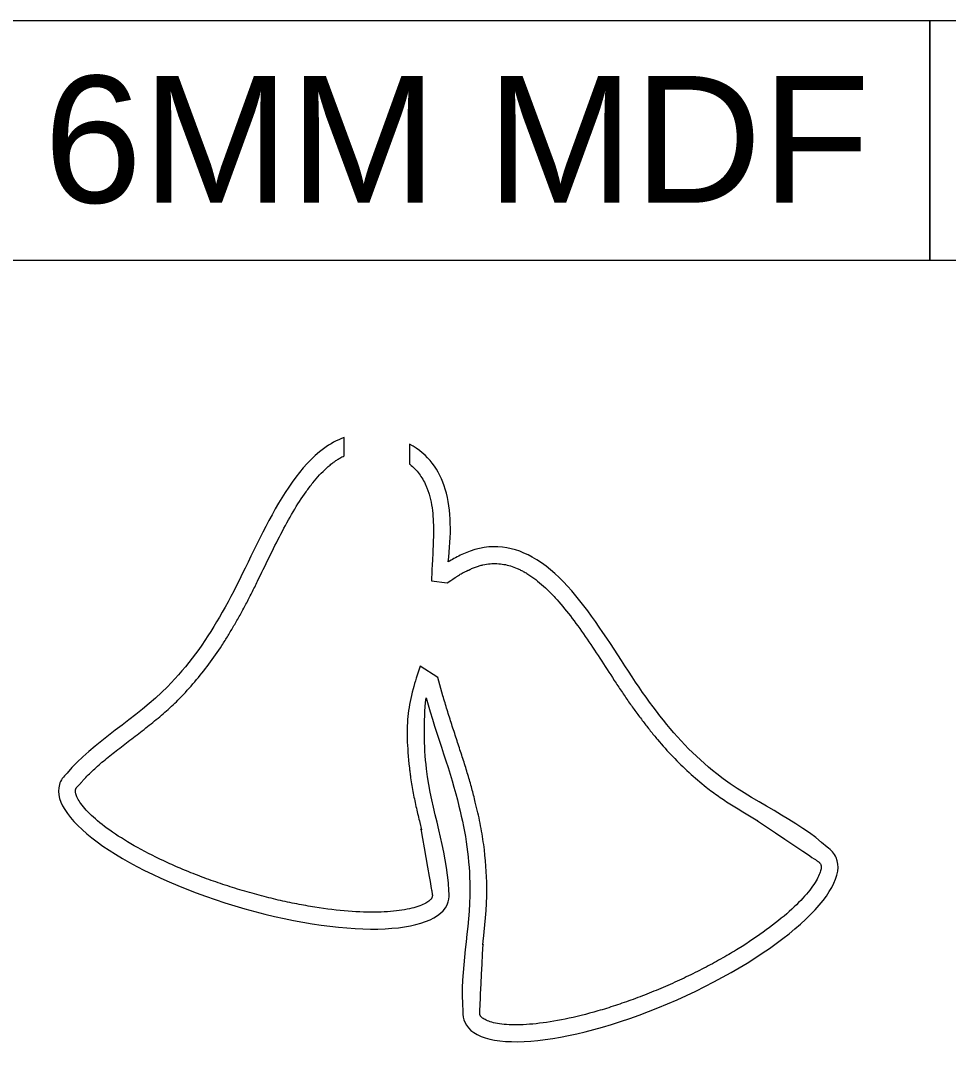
# Model space of a CAD drawing. Header units: millimetres. Extents: x -1421 to 1627, y -249 to 386.
# Drawn here: x -890 to -395, y -166 to 386 of the extents above; entities that cross this region are included whole.
import ezdxf

# ---------------------------------------------------------------- set-up
doc = ezdxf.new("R2010")
doc.units = ezdxf.units.MM
doc.header["$MEASUREMENT"] = 0
doc.layers.add('Camada 1', color=7, linetype='Continuous')
doc.styles.add('0', font='arial.ttf', dxfattribs={"height": 1})

msp = doc.modelspace()

# ---------------------------------------------------------------- linework, layer by layer
at = {"layer": 'Camada 1', "color": 142, "lineweight": 18}
for points in [[(-912.5285, 257.9831), (-404.5285, 257.9831), (-404.5285, 385.8307), (-912.5285, 385.8307), (-912.5285, 257.9831)], [(-404.5285, 257.9831), (103.4715, 257.9831), (103.4715, 385.8307), (-404.5285, 385.8307), (-404.5285, 257.9831)]]:
    msp.add_lwpolyline(points, close=True, dxfattribs=at)
at = {"layer": 'Camada 1', "color": 230, "lineweight": 20}
msp.add_open_spline([(-728.1604, 157.4053), (-724.7156, 159.9246), (-721.0797, 161.9571), (-717.2436, 163.3809), (-717.2436, 163.3809), (-717.2436, 163.3809), (-717.2436, 153.5825), (-717.2436, 153.5825), (-717.2436, 153.5825), (-717.9867, 153.2122), (-718.7271, 152.8094), (-719.464, 152.375), (-719.464, 152.375), (-720.0302, 152.0412), (-720.5943, 151.6887), (-721.1604, 151.3147), (-721.1604, 151.3147), (-721.7265, 150.9407), (-722.2944, 150.5452), (-722.8474, 150.1408), (-722.8474, 150.1408), (-723.492, 149.6694), (-724.1152, 149.1862), (-724.7415, 148.6739), (-724.7415, 148.6739), (-725.3678, 148.1615), (-725.9972, 147.6198), (-726.6233, 147.054), (-726.6233, 147.054), (-727.8755, 145.9222), (-729.1147, 144.6935), (-730.343, 143.3717), (-730.343, 143.3717), (-731.5714, 142.0499), (-732.7889, 140.6351), (-733.9923, 139.1377), (-733.9923, 139.1377), (-735.1958, 137.6403), (-736.3852, 136.0605), (-737.5596, 134.4086), (-737.5596, 134.4086), (-739.9085, 131.1047), (-742.1977, 127.5127), (-744.4301, 123.7233), (-744.4301, 123.7233), (-746.6624, 119.9339), (-748.8379, 115.947), (-750.9709, 111.853), (-750.9709, 111.853), (-753.1039, 107.7589), (-755.1944, 103.5576), (-757.2628, 99.3357), (-757.2628, 99.3357), (-759.3312, 95.1139), (-761.3775, 90.8715), (-763.4276, 86.6912), (-763.4276, 86.6912), (-764.4526, 84.601), (-765.4787, 82.5263), (-766.5096, 80.4767), (-766.5096, 80.4767), (-767.5406, 78.4271), (-768.5765, 76.4025), (-769.6212, 74.4132), (-769.6212, 74.4132), (-770.666, 72.424), (-771.7195, 70.47), (-772.7889, 68.5573), (-772.7889, 68.5573), (-773.3236, 67.6009), (-773.8623, 66.6549), (-774.4033, 65.7241), (-774.4033, 65.7241), (-774.9444, 64.7933), (-775.4879, 63.8777), (-776.0441, 62.9628), (-776.0441, 62.9628), (-777.0526, 61.1713), (-778.0914, 59.3917), (-779.1538, 57.6363), (-779.1538, 57.6363), (-780.2162, 55.8809), (-781.3021, 54.1496), (-782.4133, 52.4396), (-782.4133, 52.4396), (-784.6355, 49.0196), (-786.9585, 45.6849), (-789.3808, 42.4388), (-789.3808, 42.4388), (-794.2252, 35.9466), (-799.4666, 29.8086), (-805.0995, 24.032), (-805.0995, 24.032), (-807.3126, 21.7623), (-809.6175, 19.5963), (-811.9981, 17.486), (-811.9981, 17.486), (-814.3787, 15.3757), (-816.835, 13.3211), (-819.321, 11.3121), (-819.321, 11.3121), (-821.807, 9.303), (-824.3227, 7.3395), (-826.83, 5.4069), (-826.83, 5.4069), (-829.3373, 3.4742), (-831.8361, 1.5724), (-834.2849, -0.3074), (-834.2849, -0.3074), (-836.7336, -2.1872), (-839.1323, -4.0451), (-841.4385, -5.8868), (-841.4385, -5.8868), (-843.7447, -7.7286), (-845.9584, -9.5543), (-848.0362, -11.3646), (-848.0362, -11.3646), (-849.0751, -12.2697), (-850.0799, -13.171), (-851.0455, -14.0679), (-851.0455, -14.0679), (-852.0111, -14.9648), (-852.9374, -15.8574), (-853.8189, -16.7442), (-853.8189, -16.7442), (-854.7004, -17.631), (-855.5371, -18.5121), (-856.3255, -19.3872), (-856.3255, -19.3872), (-856.7197, -19.8248), (-857.1018, -20.2608), (-857.4698, -20.6934), (-857.4698, -20.6934), (-857.4698, -20.6934), (-857.744, -21.0181), (-857.744, -21.0181), (-857.744, -21.0181), (-857.744, -21.0181), (-858.0133, -21.342), (-858.0133, -21.342), (-858.0133, -21.342), (-858.0133, -21.342), (-858.1479, -21.5059), (-858.1479, -21.5059), (-858.1479, -21.5059), (-858.1479, -21.5059), (-858.3027, -21.6949), (-858.3027, -21.6949), (-858.3027, -21.6949), (-858.3027, -21.6949), (-858.6122, -22.0728), (-858.6122, -22.0728), (-858.6122, -22.0728), (-858.6122, -22.0728), (-859.0232, -22.4318), (-859.0232, -22.4318), (-859.0232, -22.4318), (-859.0232, -22.4318), (-859.1259, -22.5215), (-859.1259, -22.5215), (-859.1259, -22.5215), (-859.1259, -22.5215), (-859.1773, -22.5664), (-859.1773, -22.5664), (-859.1773, -22.5664), (-859.1773, -22.5664), (-859.2029, -22.5888), (-859.2029, -22.5888), (-859.2029, -22.5888), (-859.2029, -22.5888), (-859.2989, -22.6746), (-859.2989, -22.6746), (-859.2989, -22.6746), (-859.2989, -22.6746), (-859.4769, -22.8416), (-859.4769, -22.8416), (-859.4769, -22.8416), (-859.4769, -22.8416), (-859.6372, -23.0022), (-859.6372, -23.0022), (-859.6372, -23.0022), (-859.739, -23.1078), (-859.8281, -23.2074), (-859.9076, -23.3025), (-859.9076, -23.3025), (-859.9871, -23.3976), (-860.0569, -23.4881), (-860.1184, -23.5738), (-860.1184, -23.5738), (-860.2413, -23.7452), (-860.3307, -23.8975), (-860.4004, -24.037), (-860.4004, -24.037), (-860.4701, -24.1766), (-860.52, -24.3032), (-860.562, -24.4425), (-860.562, -24.4425), (-860.6009, -24.5715), (-860.6284, -24.6966), (-860.6478, -24.8376), (-860.6478, -24.8376), (-860.6671, -24.9785), (-860.6782, -25.1352), (-860.6761, -25.3207), (-860.6761, -25.3207), (-860.6717, -25.6916), (-860.6141, -26.1772), (-860.4371, -26.8073), (-860.4371, -26.8073), (-860.2601, -27.4373), (-859.9638, -28.2117), (-859.509, -29.0986), (-859.509, -29.0986), (-859.0542, -29.9855), (-858.441, -30.9849), (-857.6619, -32.062), (-857.6619, -32.062), (-856.8828, -33.1392), (-855.9379, -34.2941), (-854.8322, -35.5005), (-854.8322, -35.5005), (-853.7266, -36.707), (-852.4602, -37.965), (-851.0426, -39.2552), (-851.0426, -39.2552), (-848.2073, -41.8356), (-844.7671, -44.5448), (-840.8038, -47.2863), (-840.8038, -47.2863), (-836.8406, -50.0279), (-832.3544, -52.8018), (-827.4222, -55.5449), (-827.4222, -55.5449), (-822.4899, -58.288), (-817.1116, -61.0004), (-811.3585, -63.629), (-811.3585, -63.629), (-808.4819, -64.9434), (-805.5117, -66.2368), (-802.4567, -67.5032), (-802.4567, -67.5032), (-799.4018, -68.7696), (-796.2621, -70.0089), (-793.0449, -71.2157), (-793.0449, -71.2157), (-789.8278, -72.4225), (-786.5333, -73.5967), (-783.1745, -74.7312), (-783.1745, -74.7312), (-781.495, -75.2985), (-779.7995, -75.8558), (-778.0831, -76.4042), (-778.0831, -76.4042), (-776.3667, -76.9527), (-774.6294, -77.4923), (-772.8961, -78.0151), (-772.8961, -78.0151), (-771.1628, -78.5379), (-769.4169, -79.049), (-767.6835, -79.5411), (-767.6835, -79.5411), (-765.9501, -80.0333), (-764.2292, -80.5065), (-762.5163, -80.9625), (-762.5163, -80.9625), (-759.0903, -81.8745), (-755.696, -82.7179), (-752.3481, -83.4914), (-752.3481, -83.4914), (-749.0003, -84.2648), (-745.6989, -84.9683), (-742.4532, -85.6024), (-742.4532, -85.6024), (-739.2075, -86.2366), (-736.0175, -86.8013), (-732.894, -87.2968), (-732.894, -87.2968), (-726.6469, -88.2878), (-720.6658, -89.0019), (-715.0394, -89.4437), (-715.0394, -89.4437), (-709.4129, -89.8855), (-704.1412, -90.0549), (-699.323, -89.9622), (-699.323, -89.9622), (-694.5048, -89.8694), (-690.1403, -89.5145), (-686.3511, -88.9322), (-686.3511, -88.9322), (-684.4565, -88.6411), (-682.7057, -88.2932), (-681.1173, -87.8994), (-681.1173, -87.8994), (-679.529, -87.5056), (-678.103, -87.0658), (-676.8582, -86.5991), (-676.8582, -86.5991), (-675.6135, -86.1324), (-674.5499, -85.6388), (-673.6806, -85.1513), (-673.6806, -85.1513), (-672.8112, -84.6639), (-672.1361, -84.1825), (-671.6403, -83.7554), (-671.6403, -83.7554), (-671.1444, -83.3284), (-670.8279, -82.9556), (-670.6192, -82.649), (-670.6192, -82.649), (-670.5148, -82.4957), (-670.4375, -82.3589), (-670.3757, -82.2308), (-670.3757, -82.2308), (-670.3138, -82.1027), (-670.2676, -81.9833), (-670.2287, -81.8543), (-670.2287, -81.8543), (-670.2043, -81.7734), (-670.1847, -81.6937), (-670.1685, -81.6081), (-670.1685, -81.6081), (-670.1523, -81.5224), (-670.1395, -81.4306), (-670.1309, -81.3293), (-670.1309, -81.3293), (-670.1223, -81.2279), (-670.1178, -81.117), (-670.1197, -80.9918), (-670.1197, -80.9918), (-670.1215, -80.8666), (-670.1296, -80.7271), (-670.1456, -80.5761), (-670.1456, -80.5761), (-670.1456, -80.5761), (-670.1768, -80.3349), (-670.1768, -80.3349), (-670.1768, -80.3349), (-670.1768, -80.3349), (-670.1868, -80.271), (-670.1868, -80.271), (-670.1868, -80.271), (-670.1868, -80.271), (-670.1977, -80.2056), (-670.1977, -80.2056), (-670.1977, -80.2056), (-670.1977, -80.2056), (-670.2072, -80.1514), (-670.2072, -80.1514), (-670.2072, -80.1514), (-670.2072, -80.1514), (-670.2212, -80.0718), (-670.2212, -80.0718), (-670.2212, -80.0718), (-670.2212, -80.0718), (-670.2491, -79.9126), (-670.2491, -79.9126), (-670.2491, -79.9126), (-670.2491, -79.9126), (-670.3051, -79.5943), (-670.3051, -79.5943), (-670.3051, -79.5943), (-670.3051, -79.5943), (-670.361, -79.276), (-670.361, -79.276), (-670.361, -79.276), (-670.361, -79.276), (-670.4728, -78.6393), (-670.4728, -78.6393), (-670.4728, -78.6393), (-670.4728, -78.6393), (-670.5847, -78.0027), (-670.5847, -78.0027), (-670.5847, -78.0027), (-670.5847, -78.0027), (-670.6965, -77.366), (-670.6965, -77.366), (-670.6965, -77.366), (-670.6965, -77.366), (-670.9202, -76.0927), (-670.9202, -76.0927), (-670.9202, -76.0927), (-670.9202, -76.0927), (-671.3676, -73.5461), (-671.3676, -73.5461), (-671.3676, -73.5461), (-671.3676, -73.5461), (-671.8149, -70.9994), (-671.8149, -70.9994), (-671.8149, -70.9994), (-671.8149, -70.9994), (-672.7097, -65.9062), (-672.7097, -65.9062), (-672.7097, -65.9062), (-672.7097, -65.9062), (-673.6044, -60.8129), (-673.6044, -60.8129), (-673.6044, -60.8129), (-673.6044, -60.8129), (-674.4991, -55.7197), (-674.4991, -55.7197), (-674.4991, -55.7197), (-674.4991, -55.7197), (-675.3939, -50.6264), (-675.3939, -50.6264), (-675.3939, -50.6264), (-675.3939, -50.6264), (-676.2886, -45.5332), (-676.2886, -45.5332), (-676.2886, -45.5332), (-676.2886, -45.5332), (-675.932, -45.9789), (-675.932, -45.9789), (-675.932, -45.9789), (-675.932, -45.9789), (-676.8459, -42.193), (-676.8459, -42.193), (-676.8459, -42.193), (-677.1511, -40.9255), (-677.4572, -39.647), (-677.7605, -38.3602), (-677.7605, -38.3602), (-678.367, -35.7867), (-678.9621, -33.1802), (-679.5223, -30.5278), (-679.5223, -30.5278), (-680.0826, -27.8754), (-680.6079, -25.1773), (-681.0722, -22.4297), (-681.0722, -22.4297), (-681.3043, -21.0559), (-681.5212, -19.6698), (-681.7199, -18.2659), (-681.7199, -18.2659), (-681.8193, -17.564), (-681.9141, -16.8576), (-682.0033, -16.1529), (-682.0033, -16.1529), (-682.0033, -16.1529), (-682.1339, -15.0884), (-682.1339, -15.0884), (-682.1339, -15.0884), (-682.1339, -15.0884), (-682.1962, -14.5541), (-682.1962, -14.5541), (-682.1962, -14.5541), (-682.1962, -14.5541), (-682.2535, -14.0538), (-682.2535, -14.0538), (-682.2535, -14.0538), (-682.2535, -14.0538), (-682.3637, -13.0651), (-682.3637, -13.0651), (-682.3637, -13.0651), (-683.0192, -7.1299), (-683.4243, -2.0691), (-683.5582, 2.4881), (-683.5582, 2.4881), (-683.7031, 7.4177), (-683.5331, 11.7563), (-683.021, 16.0241), (-683.021, 16.0241), (-682.5089, 20.2919), (-681.6535, 24.4967), (-680.4013, 29.1536), (-680.4013, 29.1536), (-679.4063, 32.8541), (-678.1597, 36.8383), (-676.6419, 41.3394), (-676.6419, 41.3394), (-676.6419, 41.3394), (-667.1644, 35.2936), (-667.1644, 35.2936), (-667.1644, 35.2936), (-667.1644, 35.2936), (-666.6209, 33.3364), (-666.6209, 33.3364), (-666.6209, 33.3364), (-666.6209, 33.3364), (-665.5372, 29.4339), (-665.5372, 29.4339), (-665.5372, 29.4339), (-665.5372, 29.4339), (-664.9953, 27.4826), (-664.9953, 27.4826), (-664.9953, 27.4826), (-664.9953, 27.4826), (-664.461, 25.5697), (-664.461, 25.5697), (-664.461, 25.5697), (-664.1034, 24.3017), (-663.7361, 23.0357), (-663.3598, 21.7642), (-663.3598, 21.7642), (-662.6071, 19.2213), (-661.8181, 16.6566), (-661.008, 14.0865), (-661.008, 14.0865), (-660.1979, 11.5163), (-659.3667, 8.9408), (-658.5285, 6.3666), (-658.5285, 6.3666), (-657.6903, 3.7925), (-656.8452, 1.2198), (-656.0076, -1.3428), (-656.0076, -1.3428), (-655.17, -3.9054), (-654.34, -6.458), (-653.532, -8.9938), (-653.532, -8.9938), (-652.724, -11.5297), (-651.9381, -14.0487), (-651.1892, -16.5437), (-651.1892, -16.5437), (-650.4402, -19.0386), (-649.7283, -21.5094), (-649.0675, -23.9559), (-649.0675, -23.9559), (-648.7371, -25.1791), (-648.4195, -26.3963), (-648.118, -27.6013), (-648.118, -27.6013), (-647.8164, -28.8063), (-647.5309, -29.9991), (-647.2582, -31.2028), (-647.2582, -31.2028), (-646.7648, -33.0852), (-646.2985, -34.9786), (-645.8623, -36.8713), (-645.8623, -36.8713), (-645.4261, -38.7639), (-645.0201, -40.6557), (-644.6436, -42.5495), (-644.6436, -42.5495), (-643.8906, -46.3372), (-643.2555, -50.133), (-642.7393, -53.9329), (-642.7393, -53.9329), (-641.7071, -61.5327), (-641.1508, -69.1489), (-641.0712, -76.7866), (-641.0712, -76.7866), (-641.0572, -78.1253), (-641.0635, -79.4714), (-641.0874, -80.8027), (-641.0874, -80.8027), (-641.1112, -82.1339), (-641.1527, -83.4503), (-641.2089, -84.7577), (-641.2089, -84.7577), (-641.3214, -87.3727), (-641.4928, -89.9521), (-641.7011, -92.4946), (-641.7011, -92.4946), (-641.9094, -95.0371), (-642.1547, -97.5428), (-642.4162, -100.0203), (-642.4162, -100.0203), (-642.547, -101.2591), (-642.6818, -102.4908), (-642.8179, -103.7124), (-642.8179, -103.7124), (-642.8179, -103.7124), (-643.2287, -107.3623), (-643.2287, -107.3623), (-643.2287, -107.3623), (-643.2287, -107.3623), (-643.0272, -107.0214), (-643.0272, -107.0214), (-643.0272, -107.0214), (-643.0272, -107.0214), (-643.2906, -112.3431), (-643.2906, -112.3431), (-643.2906, -112.3431), (-643.2906, -112.3431), (-643.5539, -117.6648), (-643.5539, -117.6648), (-643.5539, -117.6648), (-643.5539, -117.6648), (-643.8173, -122.9865), (-643.8173, -122.9865), (-643.8173, -122.9865), (-643.8173, -122.9865), (-644.0807, -128.3082), (-644.0807, -128.3082), (-644.0807, -128.3082), (-644.0807, -128.3082), (-644.344, -133.6299), (-644.344, -133.6299), (-644.344, -133.6299), (-644.344, -133.6299), (-644.4757, -136.2908), (-644.4757, -136.2908), (-644.4757, -136.2908), (-644.4757, -136.2908), (-644.6074, -138.9516), (-644.6074, -138.9516), (-644.6074, -138.9516), (-644.6074, -138.9516), (-644.6732, -140.282), (-644.6732, -140.282), (-644.6732, -140.282), (-644.6732, -140.282), (-644.7391, -141.6124), (-644.7391, -141.6124), (-644.7391, -141.6124), (-644.7391, -141.6124), (-644.772, -142.2777), (-644.772, -142.2777), (-644.772, -142.2777), (-644.772, -142.2777), (-644.8049, -142.9429), (-644.8049, -142.9429), (-644.8049, -142.9429), (-644.8049, -142.9429), (-644.8214, -143.2755), (-644.8214, -143.2755), (-644.8214, -143.2755), (-644.8214, -143.2755), (-644.8289, -143.4277), (-644.8289, -143.4277), (-644.8289, -143.4277), (-644.8289, -143.4277), (-644.8318, -143.4962), (-644.8318, -143.4962), (-644.8318, -143.4962), (-644.8318, -143.4962), (-644.8352, -143.628), (-644.8352, -143.628), (-644.8352, -143.628), (-644.836, -143.6734), (-644.8361, -143.7134), (-644.8357, -143.7532), (-644.8357, -143.7532), (-644.8357, -143.7532), (-644.8288, -143.9845), (-644.8288, -143.9845), (-644.8288, -143.9845), (-644.8288, -143.9845), (-644.8127, -144.1915), (-644.8127, -144.1915), (-644.8127, -144.1915), (-644.7994, -144.3214), (-644.7813, -144.4369), (-644.7599, -144.5411), (-644.7599, -144.5411), (-644.7385, -144.6452), (-644.7138, -144.738), (-644.6865, -144.8239), (-644.6865, -144.8239), (-644.6592, -144.9098), (-644.6292, -144.9887), (-644.5938, -145.0684), (-644.5938, -145.0684), (-644.5392, -145.1915), (-644.4785, -145.3042), (-644.4013, -145.4237), (-644.4013, -145.4237), (-644.3241, -145.5431), (-644.2303, -145.6692), (-644.1077, -145.8084), (-644.1077, -145.8084), (-643.8626, -146.0868), (-643.5022, -146.4174), (-642.9571, -146.7796), (-642.9571, -146.7796), (-642.4121, -147.1419), (-641.6824, -147.5357), (-640.7593, -147.9115), (-640.7593, -147.9115), (-639.8361, -148.2874), (-638.7195, -148.6452), (-637.4264, -148.9538), (-637.4264, -148.9538), (-636.1334, -149.2624), (-634.6638, -149.5218), (-633.0389, -149.7154), (-633.0389, -149.7154), (-631.4139, -149.9091), (-629.6335, -150.037), (-627.7174, -150.0908), (-627.7174, -150.0908), (-623.8852, -150.1982), (-619.5103, -150.0088), (-614.7179, -149.5029), (-614.7179, -149.5029), (-609.9255, -148.9969), (-604.7155, -148.1745), (-599.1874, -147.0379), (-599.1874, -147.0379), (-593.6593, -145.9013), (-587.8131, -144.4504), (-581.7373, -142.6918), (-581.7373, -142.6918), (-578.6994, -141.8125), (-575.6042, -140.8562), (-572.4623, -139.8242), (-572.4623, -139.8242), (-569.3204, -138.7922), (-566.1319, -137.6844), (-562.9059, -136.5015), (-562.9059, -136.5015), (-559.68, -135.3185), (-556.4166, -134.0604), (-553.1303, -132.7302), (-553.1303, -132.7302), (-551.4872, -132.0651), (-549.8383, -131.382), (-548.1794, -130.6786), (-548.1794, -130.6786), (-546.5205, -129.9751), (-544.8516, -129.2514), (-543.1965, -128.5175), (-543.1965, -128.5175), (-541.5415, -127.7836), (-539.8846, -127.0326), (-538.2496, -126.2754), (-538.2496, -126.2754), (-536.6146, -125.5181), (-535.0013, -124.7547), (-533.4053, -123.9834), (-533.4053, -123.9834), (-530.2132, -122.4409), (-527.09, -120.8669), (-524.0475, -119.2702), (-524.0475, -119.2702), (-521.0051, -117.6735), (-518.0435, -116.0541), (-515.1693, -114.4184), (-515.1693, -114.4184), (-512.2952, -112.7827), (-509.5084, -111.1307), (-506.8173, -109.4696), (-506.8173, -109.4696), (-501.4349, -106.1473), (-496.4348, -102.7885), (-491.8811, -99.4545), (-491.8811, -99.4545), (-487.3275, -96.1205), (-483.2202, -92.8114), (-479.6279, -89.5992), (-479.6279, -89.5992), (-476.0355, -86.387), (-472.958, -83.2718), (-470.4649, -80.3595), (-470.4649, -80.3595), (-469.2183, -78.9034), (-468.1178, -77.498), (-467.1704, -76.1636), (-467.1704, -76.1636), (-466.223, -74.8293), (-465.4286, -73.566), (-464.7892, -72.4004), (-464.7892, -72.4004), (-464.1498, -71.2349), (-463.6653, -70.1671), (-463.3241, -69.2306), (-463.3241, -69.2306), (-462.9828, -68.2941), (-462.7848, -67.4889), (-462.6873, -66.8417), (-462.6873, -66.8417), (-462.5899, -66.1945), (-462.5929, -65.7054), (-462.6347, -65.3368), (-462.6347, -65.3368), (-462.6555, -65.1525), (-462.686, -64.9983), (-462.7227, -64.8609), (-462.7227, -64.8609), (-462.7593, -64.7235), (-462.8021, -64.6028), (-462.8567, -64.4797), (-462.8567, -64.4797), (-462.9379, -64.2967), (-463.0262, -64.1437), (-463.1625, -63.9627), (-463.1625, -63.9627), (-463.2307, -63.8722), (-463.3109, -63.7746), (-463.4065, -63.6711), (-463.4065, -63.6711), (-463.5022, -63.5676), (-463.6134, -63.4581), (-463.7454, -63.3414), (-463.7454, -63.3414), (-463.7454, -63.3414), (-463.9578, -63.1623), (-463.9578, -63.1623), (-463.9578, -63.1623), (-464.0328, -63.1018), (-464.1116, -63.0409), (-464.2019, -62.9748), (-464.2019, -62.9748), (-464.2019, -62.9748), (-464.3365, -62.8782), (-464.3365, -62.8782), (-464.3365, -62.8782), (-464.3365, -62.8782), (-464.499, -62.7671), (-464.499, -62.7671), (-464.499, -62.7671), (-464.499, -62.7671), (-464.6503, -62.6651), (-464.6503, -62.6651), (-464.6503, -62.6651), (-464.6503, -62.6651), (-464.8016, -62.5631), (-464.8016, -62.5631), (-464.8016, -62.5631), (-464.8016, -62.5631), (-465.1042, -62.3591), (-465.1042, -62.3591), (-465.1042, -62.3591), (-465.1042, -62.3591), (-465.7095, -61.9512), (-465.7095, -61.9512), (-465.7095, -61.9512), (-465.7095, -61.9512), (-466.3148, -61.5432), (-466.3148, -61.5432), (-466.3148, -61.5432), (-466.3148, -61.5432), (-467.5253, -60.7274), (-467.5253, -60.7274), (-467.5253, -60.7274), (-467.5253, -60.7274), (-468.7358, -59.9115), (-468.7358, -59.9115), (-468.7358, -59.9115), (-468.7358, -59.9115), (-469.9463, -59.0956), (-469.9463, -59.0956), (-469.9463, -59.0956), (-469.9463, -59.0956), (-472.3673, -57.4638), (-472.3673, -57.4638), (-472.3673, -57.4638), (-472.3673, -57.4638), (-477.2094, -54.2003), (-477.2094, -54.2003), (-477.2094, -54.2003), (-477.2094, -54.2003), (-482.0515, -50.9368), (-482.0515, -50.9368), (-482.0515, -50.9368), (-482.0515, -50.9368), (-486.8936, -47.6733), (-486.8936, -47.6733), (-486.8936, -47.6733), (-486.8936, -47.6733), (-491.7356, -44.4098), (-491.7356, -44.4098), (-491.7356, -44.4098), (-491.7356, -44.4098), (-496.5777, -41.1463), (-496.5777, -41.1463), (-496.5777, -41.1463), (-496.5777, -41.1463), (-496.4127, -41.1689), (-496.4127, -41.1689), (-496.4127, -41.1689), (-497.5843, -40.4843), (-498.752, -39.8009), (-499.9247, -39.1104), (-499.9247, -39.1104), (-501.0974, -38.42), (-502.275, -37.7225), (-503.4514, -37.0186), (-503.4514, -37.0186), (-505.8043, -35.6107), (-508.1524, -34.1768), (-510.4758, -32.7021), (-510.4758, -32.7021), (-512.7991, -31.2274), (-515.0977, -29.712), (-517.3416, -28.1462), (-517.3416, -28.1462), (-519.5856, -26.5803), (-521.7749, -24.9641), (-523.9066, -23.2627), (-523.9066, -23.2627), (-530.2128, -18.2297), (-536.1753, -12.7898), (-541.788, -6.9489), (-541.788, -6.9489), (-544.5944, -4.0285), (-547.3132, -1.0079), (-549.9428, 2.1099), (-549.9428, 2.1099), (-551.2576, 3.6687), (-552.55, 5.2519), (-553.822, 6.8619), (-553.822, 6.8619), (-555.094, 8.472), (-556.3457, 10.1088), (-557.5687, 11.7614), (-557.5687, 11.7614), (-558.2342, 12.6001), (-558.8871, 13.4412), (-559.5395, 14.2977), (-559.5395, 14.2977), (-560.1919, 15.1541), (-560.8438, 16.026), (-561.4931, 16.9086), (-561.4931, 16.9086), (-562.7916, 18.6738), (-564.0795, 20.4819), (-565.363, 22.3261), (-565.363, 22.3261), (-566.6466, 24.1704), (-567.9257, 26.0507), (-569.2031, 27.9566), (-569.2031, 27.9566), (-570.4804, 29.8624), (-571.756, 31.7937), (-573.0325, 33.7405), (-573.0325, 33.7405), (-575.5856, 37.6341), (-578.1426, 41.5897), (-580.7189, 45.5222), (-580.7189, 45.5222), (-583.2953, 49.4547), (-585.891, 53.3641), (-588.5156, 57.1618), (-588.5156, 57.1618), (-591.1401, 60.9595), (-593.7936, 64.6455), (-596.479, 68.1286), (-596.479, 68.1286), (-599.1644, 71.6117), (-601.8816, 74.8919), (-604.6224, 77.8786), (-604.6224, 77.8786), (-605.9928, 79.372), (-607.369, 80.7921), (-608.749, 82.1285), (-608.749, 82.1285), (-610.129, 83.4649), (-611.5126, 84.7177), (-612.8955, 85.8768), (-612.8955, 85.8768), (-614.2784, 87.0359), (-615.6605, 88.1014), (-617.0435, 89.069), (-617.0435, 89.069), (-617.735, 89.5528), (-618.4267, 90.0121), (-619.1118, 90.4428), (-619.1118, 90.4428), (-619.7968, 90.8735), (-620.4752, 91.2755), (-621.1733, 91.6633), (-621.1733, 91.6633), (-621.7722, 91.996), (-622.3848, 92.3179), (-622.9929, 92.6188), (-622.9929, 92.6188), (-623.6011, 92.9196), (-624.2046, 93.1994), (-624.8079, 93.4604), (-624.8079, 93.4604), (-626.0143, 93.9823), (-627.2196, 94.429), (-628.421, 94.7979), (-628.421, 94.7979), (-629.6223, 95.1668), (-630.8198, 95.458), (-632.0188, 95.6716), (-632.0188, 95.6716), (-633.2179, 95.8852), (-634.4186, 96.0213), (-635.6292, 96.0774), (-635.6292, 96.0774), (-636.8398, 96.1336), (-638.0602, 96.1098), (-639.3016, 96.0001), (-639.3016, 96.0001), (-640.5429, 95.8904), (-641.8051, 95.6946), (-643.0982, 95.4022), (-643.0982, 95.4022), (-643.7448, 95.256), (-644.3991, 95.0856), (-645.0622, 94.8893), (-645.0622, 94.8893), (-645.7254, 94.6929), (-646.3973, 94.4707), (-647.0783, 94.2209), (-647.0783, 94.2209), (-647.7593, 93.9712), (-648.4493, 93.6941), (-649.151, 93.3865), (-649.151, 93.3865), (-649.5019, 93.2328), (-649.8557, 93.0714), (-650.2096, 92.9036), (-650.2096, 92.9036), (-650.2096, 92.9036), (-650.7446, 92.6451), (-650.7446, 92.6451), (-650.7446, 92.6451), (-650.7446, 92.6451), (-651.0135, 92.5116), (-651.0135, 92.5116), (-651.0135, 92.5116), (-651.0135, 92.5116), (-651.1496, 92.443), (-651.1496, 92.443), (-651.1496, 92.443), (-651.1496, 92.443), (-651.3135, 92.3601), (-651.3135, 92.3601), (-651.3135, 92.3601), (-651.3135, 92.3601), (-651.4936, 92.2785), (-651.4936, 92.2785), (-651.4936, 92.2785), (-651.4936, 92.2785), (-651.6423, 92.2108), (-651.6423, 92.2108), (-651.6423, 92.2108), (-651.6423, 92.2108), (-651.9371, 92.0744), (-651.9371, 92.0744), (-651.9371, 92.0744), (-651.9371, 92.0744), (-652.5168, 91.7979), (-652.5168, 91.7979), (-652.5168, 91.7979), (-652.8968, 91.6128), (-653.2715, 91.4228), (-653.6366, 91.2302), (-653.6366, 91.2302), (-654.0018, 91.0376), (-654.3573, 90.8424), (-654.7053, 90.6437), (-654.7053, 90.6437), (-655.0533, 90.4451), (-655.3938, 90.2431), (-655.7245, 90.0393), (-655.7245, 90.0393), (-655.7245, 90.0393), (-656.216, 89.7305), (-656.216, 89.7305), (-656.216, 89.7305), (-656.216, 89.7305), (-656.4573, 89.5745), (-656.4573, 89.5745), (-656.4573, 89.5745), (-656.4573, 89.5745), (-656.7002, 89.4145), (-656.7002, 89.4145), (-656.7002, 89.4145), (-656.7002, 89.4145), (-657.0024, 89.2138), (-657.0024, 89.2138), (-657.0024, 89.2138), (-657.0024, 89.2138), (-657.3047, 89.0131), (-657.3047, 89.0131), (-657.3047, 89.0131), (-657.3047, 89.0131), (-657.9091, 88.6117), (-657.9091, 88.6117), (-657.9091, 88.6117), (-657.9091, 88.6117), (-659.1181, 87.8089), (-659.1181, 87.8089), (-659.1181, 87.8089), (-659.1181, 87.8089), (-660.3271, 87.006), (-660.3271, 87.006), (-660.3271, 87.006), (-660.3271, 87.006), (-662.1469, 85.7976), (-662.1469, 85.7976), (-662.1469, 85.7976), (-662.1469, 85.7976), (-670.5976, 86.8148), (-670.5976, 86.8148), (-670.5976, 86.8148), (-670.5269, 89.7144), (-670.373, 92.7803), (-670.2026, 95.9332), (-670.2026, 95.9332), (-669.979, 100.0719), (-669.7274, 104.3614), (-669.6072, 108.6429), (-669.6072, 108.6429), (-669.4871, 112.9245), (-669.4975, 117.1982), (-669.8097, 121.3217), (-669.8097, 121.3217), (-669.9658, 123.3835), (-670.1976, 125.408), (-670.5295, 127.3786), (-670.5295, 127.3786), (-670.8613, 129.3492), (-671.2932, 131.2661), (-671.8532, 133.111), (-671.8532, 133.111), (-671.8532, 133.111), (-672.1848, 134.1563), (-672.1848, 134.1563), (-672.1848, 134.1563), (-672.39, 134.7764), (-672.6118, 135.3976), (-672.8442, 136.0017), (-672.8442, 136.0017), (-673.0765, 136.6057), (-673.3195, 137.1926), (-673.5745, 137.7666), (-673.5745, 137.7666), (-674.0844, 138.9147), (-674.6427, 140.0111), (-675.2493, 141.0531), (-675.2493, 141.0531), (-675.8559, 142.0952), (-676.5108, 143.0828), (-677.2181, 144.0201), (-677.2181, 144.0201), (-677.9255, 144.9574), (-678.6852, 145.8442), (-679.5049, 146.6844), (-679.5049, 146.6844), (-680.3245, 147.5245), (-681.2041, 148.3179), (-682.1548, 149.0672), (-682.1548, 149.0672), (-682.1843, 149.0905), (-682.2139, 149.1137), (-682.2436, 149.1369), (-682.2436, 149.1369), (-682.2436, 149.1369), (-682.2436, 159.8269), (-682.2436, 159.8269), (-682.2436, 159.8269), (-672.2619, 154.4855), (-666.3506, 145.9683), (-663.2413, 135.7252), (-663.2413, 135.7252), (-659.8313, 124.4912), (-659.9918, 111.0384), (-661.6582, 96.9258), (-661.6582, 96.9258), (-659.6989, 98.2269), (-657.5511, 99.4149), (-655.2026, 100.4788), (-655.2026, 100.4788), (-641.2743, 107.5207), (-628.4129, 105.9802), (-616.8029, 99.531), (-616.8029, 99.531), (-590.0995, 84.6975), (-570.3207, 42.2609), (-550.4246, 17.2373), (-550.4246, 17.2373), (-541.0359, 4.5303), (-530.3251, -6.625), (-518.2925, -16.2284), (-518.2925, -16.2284), (-500.4397, -30.4768), (-474.3518, -41.1388), (-459.4264, -55.3298), (-459.4264, -55.3298), (-459.4264, -55.3298), (-459.4315, -55.3291), (-459.4315, -55.3291), (-459.4315, -55.3291), (-457.2245, -56.8166), (-455.5979, -58.6473), (-454.6294, -60.8312), (-454.6294, -60.8312), (-446.7996, -78.4882), (-484.8191, -112.4759), (-539.5482, -136.7448), (-539.5482, -136.7448), (-594.2773, -161.0137), (-644.9914, -166.3737), (-652.8212, -148.7167), (-652.8212, -148.7167), (-653.6017, -146.9566), (-653.9193, -145.0319), (-653.8174, -142.9728), (-653.8174, -142.9728), (-653.8174, -142.9728), (-653.8252, -142.986), (-653.8252, -142.986), (-653.8252, -142.986), (-655.7129, -120.2501), (-649.8353, -99.4652), (-650.0707, -76.8804), (-650.0707, -76.8804), (-650.2225, -62.3146), (-652.1997, -47.8005), (-656.0026, -33.338), (-656.0026, -33.338), (-659.8849, -16.1166), (-667.9271, 4.4046), (-673.4796, 24.3992), (-673.4796, 24.3992), (-674.7628, 11.6307), (-674.6885, -1.007), (-673.2565, -13.5138), (-673.2565, -13.5138), (-670.6872, -35.9532), (-662.2756, -55.8479), (-661.327, -78.6422), (-661.327, -78.6422), (-661.327, -78.6422), (-661.3366, -78.6302), (-661.3366, -78.6302), (-661.3366, -78.6302), (-660.9799, -80.6607), (-661.056, -82.6099), (-661.6122, -84.4535), (-661.6122, -84.4535), (-667.19, -102.9455), (-718.1772, -103.9208), (-775.4952, -86.6316), (-775.4952, -86.6316), (-832.813, -69.3424), (-874.7566, -40.3358), (-869.1786, -21.8436), (-869.1786, -21.8436), (-868.4888, -19.5564), (-867.1019, -17.538), (-865.0989, -15.7888), (-865.0989, -15.7888), (-852.0525, 0.1441), (-827.4896, 13.9613), (-811.5432, 30.3152), (-811.5432, 30.3152), (-800.7952, 41.3376), (-791.5517, 53.7359), (-783.8126, 67.5098), (-783.8126, 67.5098), (-767.1759, 94.8092), (-752.8164, 139.3724), (-728.1604, 157.4053)], degree=3, knots=[0, 0, 0, 0, 0.00321543, 0.00321543, 0.00321543, 0.00321543, 0.00643087, 0.00643087, 0.00643087, 0.00643087, 0.0096463, 0.0096463, 0.0096463, 0.0096463, 0.01286174, 0.01286174, 0.01286174, 0.01286174, 0.01607717, 0.01607717, 0.01607717, 0.01607717, 0.0192926, 0.0192926, 0.0192926, 0.0192926, 0.02250804, 0.02250804, 0.02250804, 0.02250804, 0.02572347, 0.02572347, 0.02572347, 0.02572347, 0.02893891, 0.02893891, 0.02893891, 0.02893891, 0.03215434, 0.03215434, 0.03215434, 0.03215434, 0.03536977, 0.03536977, 0.03536977, 0.03536977, 0.03858521, 0.03858521, 0.03858521, 0.03858521, 0.04180064, 0.04180064, 0.04180064, 0.04180064, 0.04501608, 0.04501608, 0.04501608, 0.04501608, 0.04823151, 0.04823151, 0.04823151, 0.04823151, 0.05144695, 0.05144695, 0.05144695, 0.05144695, 0.05466238, 0.05466238, 0.05466238, 0.05466238, 0.05787781, 0.05787781, 0.05787781, 0.05787781, 0.06109325, 0.06109325, 0.06109325, 0.06109325, 0.06430868, 0.06430868, 0.06430868, 0.06430868, 0.06752412, 0.06752412, 0.06752412, 0.06752412, 0.07073955, 0.07073955, 0.07073955, 0.07073955, 0.07395498, 0.07395498, 0.07395498, 0.07395498, 0.07717042, 0.07717042, 0.07717042, 0.07717042, 0.08038585, 0.08038585, 0.08038585, 0.08038585, 0.08360129, 0.08360129, 0.08360129, 0.08360129, 0.08681672, 0.08681672, 0.08681672, 0.08681672, 0.09003215, 0.09003215, 0.09003215, 0.09003215, 0.09324759, 0.09324759, 0.09324759, 0.09324759, 0.09646302, 0.09646302, 0.09646302, 0.09646302, 0.09967846, 0.09967846, 0.09967846, 0.09967846, 0.10289389, 0.10289389, 0.10289389, 0.10289389, 0.10610932, 0.10610932, 0.10610932, 0.10610932, 0.10932476, 0.10932476, 0.10932476, 0.10932476, 0.11254019, 0.11254019, 0.11254019, 0.11254019, 0.11575563, 0.11575563, 0.11575563, 0.11575563, 0.11897106, 0.11897106, 0.11897106, 0.11897106, 0.1221865, 0.1221865, 0.1221865, 0.1221865, 0.12540193, 0.12540193, 0.12540193, 0.12540193, 0.12861736, 0.12861736, 0.12861736, 0.12861736, 0.1318328, 0.1318328, 0.1318328, 0.1318328, 0.13504823, 0.13504823, 0.13504823, 0.13504823, 0.13826367, 0.13826367, 0.13826367, 0.13826367, 0.1414791, 0.1414791, 0.1414791, 0.1414791, 0.14469453, 0.14469453, 0.14469453, 0.14469453, 0.14790997, 0.14790997, 0.14790997, 0.14790997, 0.1511254, 0.1511254, 0.1511254, 0.1511254, 0.15434084, 0.15434084, 0.15434084, 0.15434084, 0.15755627, 0.15755627, 0.15755627, 0.15755627, 0.1607717, 0.1607717, 0.1607717, 0.1607717, 0.16398714, 0.16398714, 0.16398714, 0.16398714, 0.16720257, 0.16720257, 0.16720257, 0.16720257, 0.17041801, 0.17041801, 0.17041801, 0.17041801, 0.17363344, 0.17363344, 0.17363344, 0.17363344, 0.17684887, 0.17684887, 0.17684887, 0.17684887, 0.18006431, 0.18006431, 0.18006431, 0.18006431, 0.18327974, 0.18327974, 0.18327974, 0.18327974, 0.18649518, 0.18649518, 0.18649518, 0.18649518, 0.18971061, 0.18971061, 0.18971061, 0.18971061, 0.19292605, 0.19292605, 0.19292605, 0.19292605, 0.19614148, 0.19614148, 0.19614148, 0.19614148, 0.19935691, 0.19935691, 0.19935691, 0.19935691, 0.20257235, 0.20257235, 0.20257235, 0.20257235, 0.20578778, 0.20578778, 0.20578778, 0.20578778, 0.20900322, 0.20900322, 0.20900322, 0.20900322, 0.21221865, 0.21221865, 0.21221865, 0.21221865, 0.21543408, 0.21543408, 0.21543408, 0.21543408, 0.21864952, 0.21864952, 0.21864952, 0.21864952, 0.22186495, 0.22186495, 0.22186495, 0.22186495, 0.22508039, 0.22508039, 0.22508039, 0.22508039, 0.22829582, 0.22829582, 0.22829582, 0.22829582, 0.23151125, 0.23151125, 0.23151125, 0.23151125, 0.23472669, 0.23472669, 0.23472669, 0.23472669, 0.23794212, 0.23794212, 0.23794212, 0.23794212, 0.24115756, 0.24115756, 0.24115756, 0.24115756, 0.24437299, 0.24437299, 0.24437299, 0.24437299, 0.24758842, 0.24758842, 0.24758842, 0.24758842, 0.25080386, 0.25080386, 0.25080386, 0.25080386, 0.25401929, 0.25401929, 0.25401929, 0.25401929, 0.25723473, 0.25723473, 0.25723473, 0.25723473, 0.26045016, 0.26045016, 0.26045016, 0.26045016, 0.26366559, 0.26366559, 0.26366559, 0.26366559, 0.26688103, 0.26688103, 0.26688103, 0.26688103, 0.27009646, 0.27009646, 0.27009646, 0.27009646, 0.2733119, 0.2733119, 0.2733119, 0.2733119, 0.27652733, 0.27652733, 0.27652733, 0.27652733, 0.27974277, 0.27974277, 0.27974277, 0.27974277, 0.2829582, 0.2829582, 0.2829582, 0.2829582, 0.28617363, 0.28617363, 0.28617363, 0.28617363, 0.28938907, 0.28938907, 0.28938907, 0.28938907, 0.2926045, 0.2926045, 0.2926045, 0.2926045, 0.29581994, 0.29581994, 0.29581994, 0.29581994, 0.29903537, 0.29903537, 0.29903537, 0.29903537, 0.3022508, 0.3022508, 0.3022508, 0.3022508, 0.30546624, 0.30546624, 0.30546624, 0.30546624, 0.30868167, 0.30868167, 0.30868167, 0.30868167, 0.31189711, 0.31189711, 0.31189711, 0.31189711, 0.31511254, 0.31511254, 0.31511254, 0.31511254, 0.31832797, 0.31832797, 0.31832797, 0.31832797, 0.32154341, 0.32154341, 0.32154341, 0.32154341, 0.32475884, 0.32475884, 0.32475884, 0.32475884, 0.32797428, 0.32797428, 0.32797428, 0.32797428, 0.33118971, 0.33118971, 0.33118971, 0.33118971, 0.33440514, 0.33440514, 0.33440514, 0.33440514, 0.33762058, 0.33762058, 0.33762058, 0.33762058, 0.34083601, 0.34083601, 0.34083601, 0.34083601, 0.34405145, 0.34405145, 0.34405145, 0.34405145, 0.34726688, 0.34726688, 0.34726688, 0.34726688, 0.35048232, 0.35048232, 0.35048232, 0.35048232, 0.35369775, 0.35369775, 0.35369775, 0.35369775, 0.35691318, 0.35691318, 0.35691318, 0.35691318, 0.36012862, 0.36012862, 0.36012862, 0.36012862, 0.36334405, 0.36334405, 0.36334405, 0.36334405, 0.36655949, 0.36655949, 0.36655949, 0.36655949, 0.36977492, 0.36977492, 0.36977492, 0.36977492, 0.37299035, 0.37299035, 0.37299035, 0.37299035, 0.37620579, 0.37620579, 0.37620579, 0.37620579, 0.37942122, 0.37942122, 0.37942122, 0.37942122, 0.38263666, 0.38263666, 0.38263666, 0.38263666, 0.38585209, 0.38585209, 0.38585209, 0.38585209, 0.38906752, 0.38906752, 0.38906752, 0.38906752, 0.39228296, 0.39228296, 0.39228296, 0.39228296, 0.39549839, 0.39549839, 0.39549839, 0.39549839, 0.39871383, 0.39871383, 0.39871383, 0.39871383, 0.40192926, 0.40192926, 0.40192926, 0.40192926, 0.40514469, 0.40514469, 0.40514469, 0.40514469, 0.40836013, 0.40836013, 0.40836013, 0.40836013, 0.41157556, 0.41157556, 0.41157556, 0.41157556, 0.414791, 0.414791, 0.414791, 0.414791, 0.41800643, 0.41800643, 0.41800643, 0.41800643, 0.42122186, 0.42122186, 0.42122186, 0.42122186, 0.4244373, 0.4244373, 0.4244373, 0.4244373, 0.42765273, 0.42765273, 0.42765273, 0.42765273, 0.43086817, 0.43086817, 0.43086817, 0.43086817, 0.4340836, 0.4340836, 0.4340836, 0.4340836, 0.43729904, 0.43729904, 0.43729904, 0.43729904, 0.44051447, 0.44051447, 0.44051447, 0.44051447, 0.4437299, 0.4437299, 0.4437299, 0.4437299, 0.44694534, 0.44694534, 0.44694534, 0.44694534, 0.45016077, 0.45016077, 0.45016077, 0.45016077, 0.45337621, 0.45337621, 0.45337621, 0.45337621, 0.45659164, 0.45659164, 0.45659164, 0.45659164, 0.45980707, 0.45980707, 0.45980707, 0.45980707, 0.46302251, 0.46302251, 0.46302251, 0.46302251, 0.46623794, 0.46623794, 0.46623794, 0.46623794, 0.46945338, 0.46945338, 0.46945338, 0.46945338, 0.47266881, 0.47266881, 0.47266881, 0.47266881, 0.47588424, 0.47588424, 0.47588424, 0.47588424, 0.47909968, 0.47909968, 0.47909968, 0.47909968, 0.48231511, 0.48231511, 0.48231511, 0.48231511, 0.48553055, 0.48553055, 0.48553055, 0.48553055, 0.48874598, 0.48874598, 0.48874598, 0.48874598, 0.49196141, 0.49196141, 0.49196141, 0.49196141, 0.49517685, 0.49517685, 0.49517685, 0.49517685, 0.49839228, 0.49839228, 0.49839228, 0.49839228, 0.50160772, 0.50160772, 0.50160772, 0.50160772, 0.50482315, 0.50482315, 0.50482315, 0.50482315, 0.50803859, 0.50803859, 0.50803859, 0.50803859, 0.51125402, 0.51125402, 0.51125402, 0.51125402, 0.51446945, 0.51446945, 0.51446945, 0.51446945, 0.51768489, 0.51768489, 0.51768489, 0.51768489, 0.52090032, 0.52090032, 0.52090032, 0.52090032, 0.52411576, 0.52411576, 0.52411576, 0.52411576, 0.52733119, 0.52733119, 0.52733119, 0.52733119, 0.53054662, 0.53054662, 0.53054662, 0.53054662, 0.53376206, 0.53376206, 0.53376206, 0.53376206, 0.53697749, 0.53697749, 0.53697749, 0.53697749, 0.54019293, 0.54019293, 0.54019293, 0.54019293, 0.54340836, 0.54340836, 0.54340836, 0.54340836, 0.54662379, 0.54662379, 0.54662379, 0.54662379, 0.54983923, 0.54983923, 0.54983923, 0.54983923, 0.55305466, 0.55305466, 0.55305466, 0.55305466, 0.5562701, 0.5562701, 0.5562701, 0.5562701, 0.55948553, 0.55948553, 0.55948553, 0.55948553, 0.56270096, 0.56270096, 0.56270096, 0.56270096, 0.5659164, 0.5659164, 0.5659164, 0.5659164, 0.56913183, 0.56913183, 0.56913183, 0.56913183, 0.57234727, 0.57234727, 0.57234727, 0.57234727, 0.5755627, 0.5755627, 0.5755627, 0.5755627, 0.57877814, 0.57877814, 0.57877814, 0.57877814, 0.58199357, 0.58199357, 0.58199357, 0.58199357, 0.585209, 0.585209, 0.585209, 0.585209, 0.58842444, 0.58842444, 0.58842444, 0.58842444, 0.59163987, 0.59163987, 0.59163987, 0.59163987, 0.59485531, 0.59485531, 0.59485531, 0.59485531, 0.59807074, 0.59807074, 0.59807074, 0.59807074, 0.60128617, 0.60128617, 0.60128617, 0.60128617, 0.60450161, 0.60450161, 0.60450161, 0.60450161, 0.60771704, 0.60771704, 0.60771704, 0.60771704, 0.61093248, 0.61093248, 0.61093248, 0.61093248, 0.61414791, 0.61414791, 0.61414791, 0.61414791, 0.61736334, 0.61736334, 0.61736334, 0.61736334, 0.62057878, 0.62057878, 0.62057878, 0.62057878, 0.62379421, 0.62379421, 0.62379421, 0.62379421, 0.62700965, 0.62700965, 0.62700965, 0.62700965, 0.63022508, 0.63022508, 0.63022508, 0.63022508, 0.63344051, 0.63344051, 0.63344051, 0.63344051, 0.63665595, 0.63665595, 0.63665595, 0.63665595, 0.63987138, 0.63987138, 0.63987138, 0.63987138, 0.64308682, 0.64308682, 0.64308682, 0.64308682, 0.64630225, 0.64630225, 0.64630225, 0.64630225, 0.64951768, 0.64951768, 0.64951768, 0.64951768, 0.65273312, 0.65273312, 0.65273312, 0.65273312, 0.65594855, 0.65594855, 0.65594855, 0.65594855, 0.65916399, 0.65916399, 0.65916399, 0.65916399, 0.66237942, 0.66237942, 0.66237942, 0.66237942, 0.66559486, 0.66559486, 0.66559486, 0.66559486, 0.66881029, 0.66881029, 0.66881029, 0.66881029, 0.67202572, 0.67202572, 0.67202572, 0.67202572, 0.67524116, 0.67524116, 0.67524116, 0.67524116, 0.67845659, 0.67845659, 0.67845659, 0.67845659, 0.68167203, 0.68167203, 0.68167203, 0.68167203, 0.68488746, 0.68488746, 0.68488746, 0.68488746, 0.68810289, 0.68810289, 0.68810289, 0.68810289, 0.69131833, 0.69131833, 0.69131833, 0.69131833, 0.69453376, 0.69453376, 0.69453376, 0.69453376, 0.6977492, 0.6977492, 0.6977492, 0.6977492, 0.70096463, 0.70096463, 0.70096463, 0.70096463, 0.70418006, 0.70418006, 0.70418006, 0.70418006, 0.7073955, 0.7073955, 0.7073955, 0.7073955, 0.71061093, 0.71061093, 0.71061093, 0.71061093, 0.71382637, 0.71382637, 0.71382637, 0.71382637, 0.7170418, 0.7170418, 0.7170418, 0.7170418, 0.72025723, 0.72025723, 0.72025723, 0.72025723, 0.72347267, 0.72347267, 0.72347267, 0.72347267, 0.7266881, 0.7266881, 0.7266881, 0.7266881, 0.72990354, 0.72990354, 0.72990354, 0.72990354, 0.73311897, 0.73311897, 0.73311897, 0.73311897, 0.73633441, 0.73633441, 0.73633441, 0.73633441, 0.73954984, 0.73954984, 0.73954984, 0.73954984, 0.74276527, 0.74276527, 0.74276527, 0.74276527, 0.74598071, 0.74598071, 0.74598071, 0.74598071, 0.74919614, 0.74919614, 0.74919614, 0.74919614, 0.75241158, 0.75241158, 0.75241158, 0.75241158, 0.75562701, 0.75562701, 0.75562701, 0.75562701, 0.75884244, 0.75884244, 0.75884244, 0.75884244, 0.76205788, 0.76205788, 0.76205788, 0.76205788, 0.76527331, 0.76527331, 0.76527331, 0.76527331, 0.76848875, 0.76848875, 0.76848875, 0.76848875, 0.77170418, 0.77170418, 0.77170418, 0.77170418, 0.77491961, 0.77491961, 0.77491961, 0.77491961, 0.77813505, 0.77813505, 0.77813505, 0.77813505, 0.78135048, 0.78135048, 0.78135048, 0.78135048, 0.78456592, 0.78456592, 0.78456592, 0.78456592, 0.78778135, 0.78778135, 0.78778135, 0.78778135, 0.79099678, 0.79099678, 0.79099678, 0.79099678, 0.79421222, 0.79421222, 0.79421222, 0.79421222, 0.79742765, 0.79742765, 0.79742765, 0.79742765, 0.80064309, 0.80064309, 0.80064309, 0.80064309, 0.80385852, 0.80385852, 0.80385852, 0.80385852, 0.80707395, 0.80707395, 0.80707395, 0.80707395, 0.81028939, 0.81028939, 0.81028939, 0.81028939, 0.81350482, 0.81350482, 0.81350482, 0.81350482, 0.81672026, 0.81672026, 0.81672026, 0.81672026, 0.81993569, 0.81993569, 0.81993569, 0.81993569, 0.82315113, 0.82315113, 0.82315113, 0.82315113, 0.82636656, 0.82636656, 0.82636656, 0.82636656, 0.82958199, 0.82958199, 0.82958199, 0.82958199, 0.83279743, 0.83279743, 0.83279743, 0.83279743, 0.83601286, 0.83601286, 0.83601286, 0.83601286, 0.8392283, 0.8392283, 0.8392283, 0.8392283, 0.84244373, 0.84244373, 0.84244373, 0.84244373, 0.84565916, 0.84565916, 0.84565916, 0.84565916, 0.8488746, 0.8488746, 0.8488746, 0.8488746, 0.85209003, 0.85209003, 0.85209003, 0.85209003, 0.85530547, 0.85530547, 0.85530547, 0.85530547, 0.8585209, 0.8585209, 0.8585209, 0.8585209, 0.86173633, 0.86173633, 0.86173633, 0.86173633, 0.86495177, 0.86495177, 0.86495177, 0.86495177, 0.8681672, 0.8681672, 0.8681672, 0.8681672, 0.87138264, 0.87138264, 0.87138264, 0.87138264, 0.87459807, 0.87459807, 0.87459807, 0.87459807, 0.8778135, 0.8778135, 0.8778135, 0.8778135, 0.88102894, 0.88102894, 0.88102894, 0.88102894, 0.88424437, 0.88424437, 0.88424437, 0.88424437, 0.88745981, 0.88745981, 0.88745981, 0.88745981, 0.89067524, 0.89067524, 0.89067524, 0.89067524, 0.89389068, 0.89389068, 0.89389068, 0.89389068, 0.89710611, 0.89710611, 0.89710611, 0.89710611, 0.90032154, 0.90032154, 0.90032154, 0.90032154, 0.90353698, 0.90353698, 0.90353698, 0.90353698, 0.90675241, 0.90675241, 0.90675241, 0.90675241, 0.90996785, 0.90996785, 0.90996785, 0.90996785, 0.91318328, 0.91318328, 0.91318328, 0.91318328, 0.91639871, 0.91639871, 0.91639871, 0.91639871, 0.91961415, 0.91961415, 0.91961415, 0.91961415, 0.92282958, 0.92282958, 0.92282958, 0.92282958, 0.92604502, 0.92604502, 0.92604502, 0.92604502, 0.92926045, 0.92926045, 0.92926045, 0.92926045, 0.93247588, 0.93247588, 0.93247588, 0.93247588, 0.93569132, 0.93569132, 0.93569132, 0.93569132, 0.93890675, 0.93890675, 0.93890675, 0.93890675, 0.94212219, 0.94212219, 0.94212219, 0.94212219, 0.94533762, 0.94533762, 0.94533762, 0.94533762, 0.94855305, 0.94855305, 0.94855305, 0.94855305, 0.95176849, 0.95176849, 0.95176849, 0.95176849, 0.95498392, 0.95498392, 0.95498392, 0.95498392, 0.95819936, 0.95819936, 0.95819936, 0.95819936, 0.96141479, 0.96141479, 0.96141479, 0.96141479, 0.96463023, 0.96463023, 0.96463023, 0.96463023, 0.96784566, 0.96784566, 0.96784566, 0.96784566, 0.97106109, 0.97106109, 0.97106109, 0.97106109, 0.97427653, 0.97427653, 0.97427653, 0.97427653, 0.97749196, 0.97749196, 0.97749196, 0.97749196, 0.9807074, 0.9807074, 0.9807074, 0.9807074, 0.98392283, 0.98392283, 0.98392283, 0.98392283, 0.98713826, 0.98713826, 0.98713826, 0.98713826, 0.9903537, 0.9903537, 0.9903537, 0.9903537, 0.99356913, 0.99356913, 0.99356913, 0.99356913, 1, 1, 1, 1], dxfattribs=at)

# ---------------------------------------------------------------- texts
at = {"layer": 'Camada 1', "color": 142, "style": '0'}
msp.add_text('6MM MDF', height=67.67028, dxfattribs=at).set_placement((-877.619, 288.6827))

doc.saveas('drawing.dxf')
